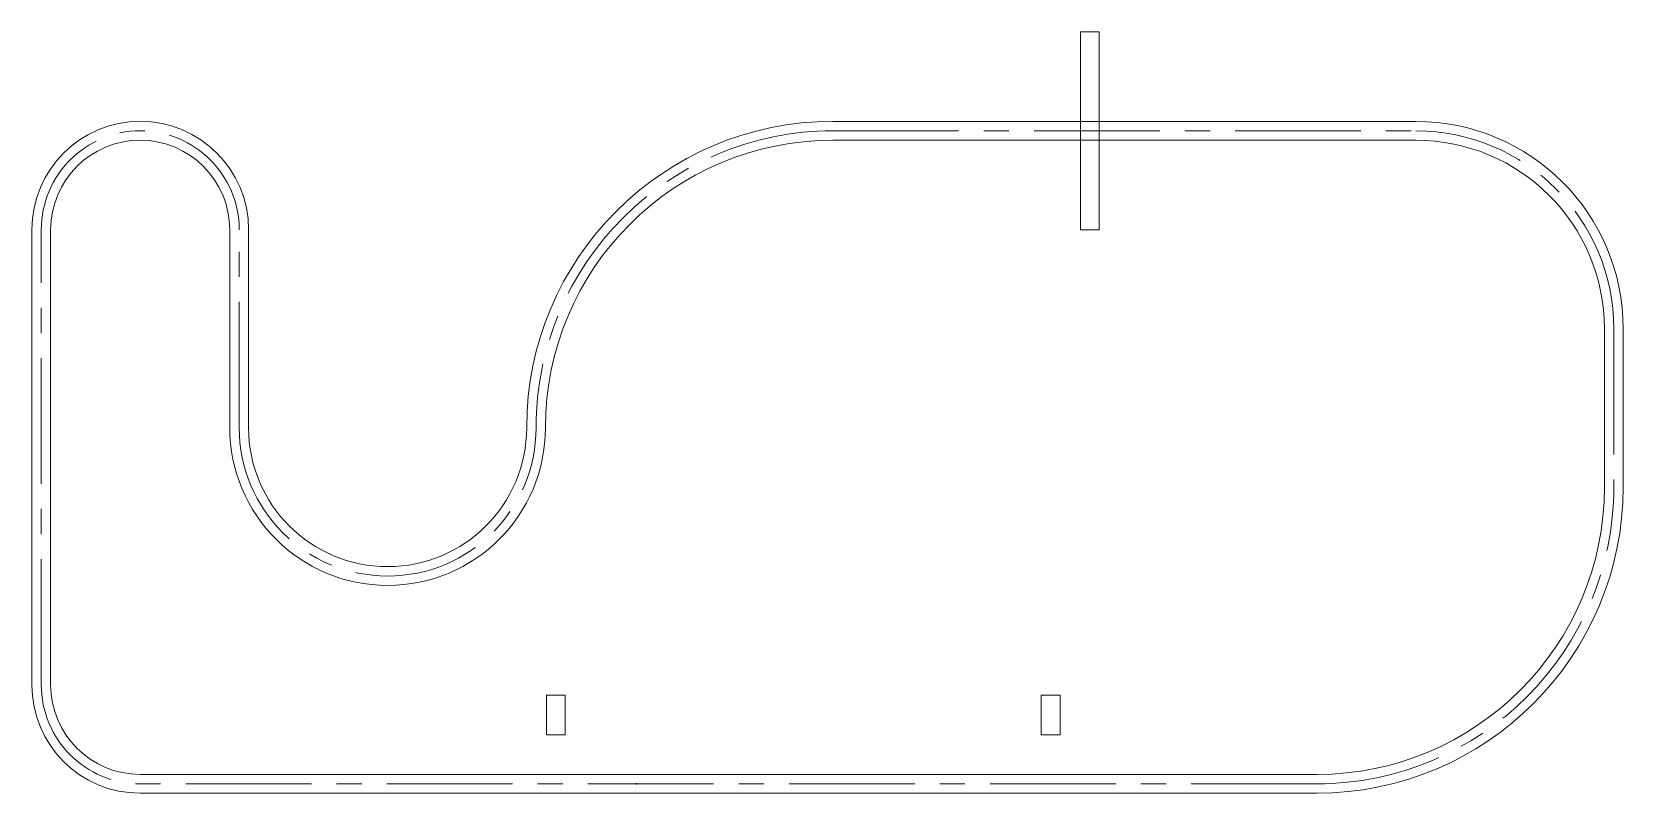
# Model space of a CAD drawing. Extents: x 142 to 302, y 134 to 211.
import ezdxf

# ---------------------------------------------------------------- set-up
doc = ezdxf.new("R2010")
doc.units = 0
doc.linetypes.add('CENTERX2', pattern=[20.32, 12.7, -2.54, 2.54, -2.54])
doc.layers.get('0').update_dxf_attribs({"linetype": 'CONTINUOUS'})

msp = doc.modelspace()

# ---------------------------------------------------------------- linework, layer by layer
at = {"color": 7, "linetype": 'CONTINUOUS', "lineweight": 18}
for p, q in [((247.57, 210.56), (249.47, 210.56)), ((247.57, 210.56), (247.57, 190.56)), ((249.47, 210.56), (249.47, 190.56)), ((222.57, 201.51), (281.47, 201.51)), ((222.57, 199.61), (281.47, 199.61)), ((141.62, 144.56), (141.62, 190.56)), ((143.52, 144.56), (143.52, 190.56)), ((161.62, 170.56), (161.62, 190.56)), ((163.52, 170.56), (163.52, 190.56)), ((247.57, 190.56), (249.47, 190.56)), ((300.52, 180.56), (300.52, 164.56)), ((302.42, 180.56), (302.42, 164.56)), ((193.62, 143.51), (195.52, 143.51)), ((193.62, 143.51), (193.62, 139.51)), ((195.52, 143.51), (195.52, 139.51)), ((243.62, 143.51), (245.52, 143.51)), ((243.62, 143.51), (243.62, 139.51)), ((245.52, 143.51), (245.52, 139.51)), ((193.62, 139.51), (195.52, 139.51)), ((243.62, 139.51), (245.52, 139.51)), ((271.47, 135.51), (152.57, 135.51)), ((271.47, 133.61), (152.57, 133.61))]:
    msp.add_line(p, q, dxfattribs=at)
at = {"color": 7, "linetype": 'CENTERX2', "lineweight": 18}
for p, q in [((222.57, 200.56), (281.47, 200.56)), ((142.57, 144.56), (142.57, 190.56)), ((162.57, 170.56), (162.57, 190.56)), ((301.47, 180.56), (301.47, 164.56)), ((271.47, 134.56), (152.57, 134.56))]:
    msp.add_line(p, q, dxfattribs=at)
at = {"color": 7, "linetype": 'CONTINUOUS', "lineweight": 18}
for centre, radius, start, end in [((152.57, 190.56), 10.95, 0, 180), ((222.57, 170.56), 30.95, 90, 180), ((281.47, 180.56), 20.95, 0, 90), ((152.57, 190.56), 9.05, 0, 180), ((222.57, 170.56), 29.05, 90, 180), ((281.47, 180.56), 19.05, 0, 90), ((177.57, 170.56), 15.95, 180, 0), ((177.57, 170.56), 14.05, 180, 0), ((271.47, 164.56), 30.95, 270, 0), ((271.47, 164.56), 29.05, 270, 0), ((152.57, 144.56), 10.95, 180, 270), ((152.57, 144.56), 9.05, 180, 270)]:
    msp.add_arc(centre, radius, start, end, dxfattribs=at)
at = {"color": 7, "linetype": 'CENTERX2', "lineweight": 18}
for centre, radius, start, end in [((152.57, 190.56), 10, 0, 180), ((222.57, 170.56), 30, 90, 180), ((281.47, 180.56), 20, 0, 90), ((177.57, 170.56), 15, 180, 0), ((271.47, 164.56), 30, 270, 0), ((152.57, 144.56), 10, 180, 270)]:
    msp.add_arc(centre, radius, start, end, dxfattribs=at)
at = {"color": 7}
msp.add_point((202.71, 134.56), dxfattribs=at)

doc.saveas('drawing.dxf')
